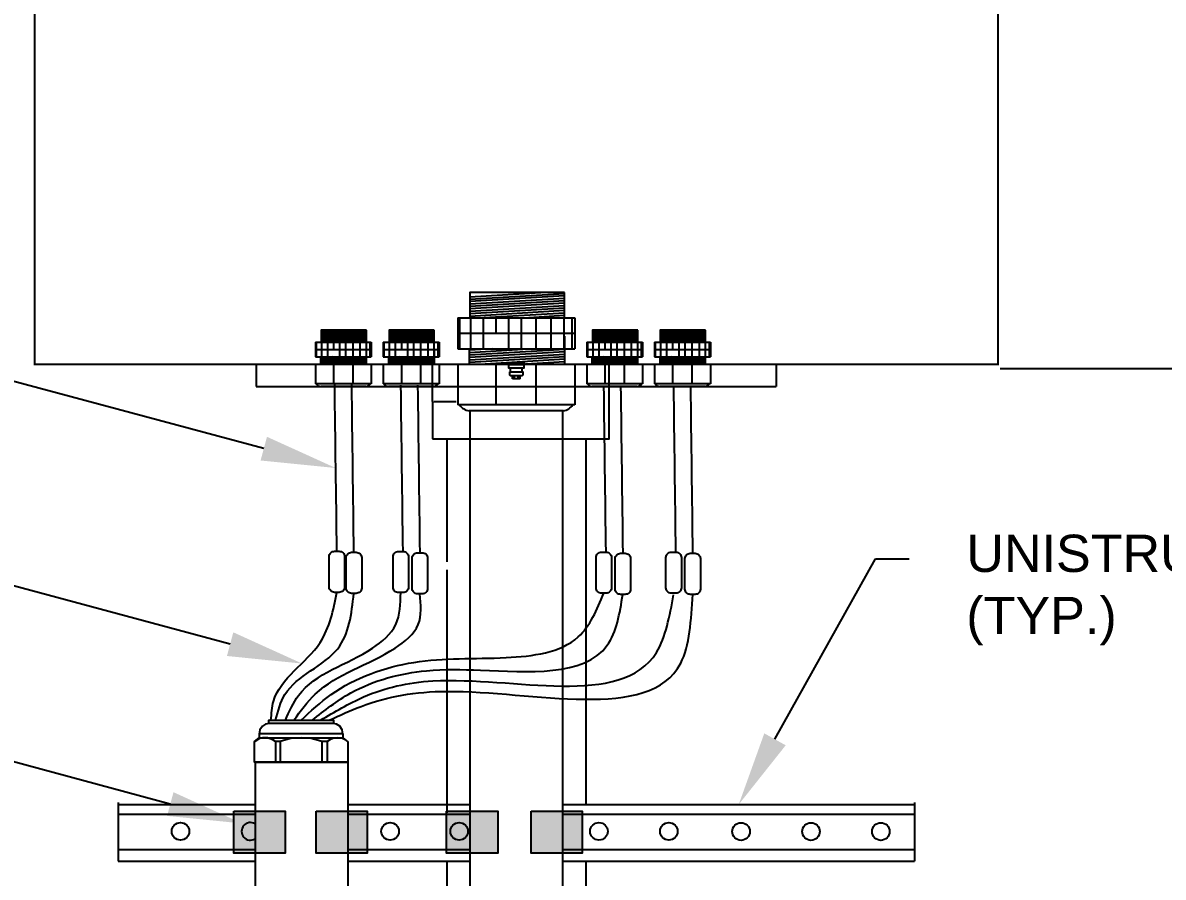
# Model space of a CAD drawing. Header units: feet. Extents: x -496 to 721, y -497 to 166.
# Drawn here: x 32.24 to 62.83, y -126.95 to -104.05 of the extents above; entities that cross this region are included whole.
import ezdxf
from ezdxf import colors
from ezdxf.entities.mleader import LeaderData, LeaderLine
from ezdxf.math import Vec2, Vec3

# ---------------------------------------------------------------- set-up
doc = ezdxf.new("R2010")
doc.units = ezdxf.units.FT
doc.header["$MEASUREMENT"] = 0
doc.linetypes.add('HIDDEN2', pattern=[0.1875, 0.125, -0.0625])
for name, color, linetype in [('Cable Gland', 4, 'Continuous'), ('DC Homerun', 8, 'Continuous'), ('E-COMB-BOX', 42, 'Continuous'), ('E-COND', 3, 'Continuous'), ('E-COND-PVC', 4, 'Continuous'), ('E-DETL', 7, 'Continuous'), ('E-HARN-COMP', 8, 'Continuous'), ('G-ANNO-TEXT', 1, 'Continuous'), ('S-BEAM', 7, 'Continuous'), ('S-STEL-ANGL', 3, 'Continuous')]:
    doc.layers.add(name, color=color, linetype=linetype)
doc.layers.add('PV-DC-CABL-UG', color=6, linetype='DC_CABLE', true_color=0xff00ff)
doc.styles.add('NEI-A', font='arial.ttf')
doc.styles.get("Standard").update_dxf_attribs({"font": 'arial.ttf'})
doc.linetypes.add('DC_CABLE', pattern='A,1,-0.2,["DC",Standard,S=0.1,R=0,X=-0.1,Y=-0.05],-0.2', length=1.4)
doc.dimstyles.new('NEI-A', dxfattribs={"dimtxt": 0.1, "dimasz": 0.125, "dimexe": 0.0625, "dimexo": 0.0625, "dimgap": 0.0625, "dimtad": 0, "dimtih": 1, "dimtoh": 1, "dimdec": 4, "dimzin": 3, "dimdsep": 46, "dimlunit": 4, "dimtxsty": 'NEI-A', "dimcen": 0, "dimadec": 0, "dimazin": 0, "dimtfac": 0.75, "dimtdec": 4, "dimtofl": 0, "dimtmove": 0, "dimatfit": 3, "dimfxl": 1, "dimfrac": 1, "dimtolj": 1, "dimtzin": 0, "dimarcsym": 0})

# ---------------------------------------------------------------- blocks, each defined once
blk = doc.blocks.new('*D31')
at = {"layer": 'Defpoints', "color": 0, "transparency": 16777216}
for p in [(58.398, -113.313), (58.801, -137.313), (70.777, -137.313)]:
    blk.add_point(p, dxfattribs=at)
at = {"layer": 'G-ANNO-TEXT', "color": 0, "lineweight": -2, "transparency": 16777216}
for p, q in [((58.461, -113.313), (70.84, -113.313)), ((70.777, -114.313), (70.777, -121.604)), ((70.777, -136.313), (70.777, -132.058)), ((58.863, -137.313), (70.84, -137.313))]:
    blk.add_line(p, q, dxfattribs=at)
at = {"layer": 'G-ANNO-TEXT', "color": 0, "transparency": 16777216}
for points in [[(70.611, -114.313), (70.944, -114.313), (70.777, -113.313)], [(70.611, -136.313), (70.944, -136.313), (70.777, -137.313)]]:
    blk.add_solid(points, dxfattribs=at)
at = {"layer": 'G-ANNO-TEXT', "color": 0, "transparency": 16777216, "insert": (70.777, -126.831), "char_height": 1, "width": 13.23654, "attachment_point": 5, "rotation": 90, "style": 'NEI-A'}
blk.add_mtext('\\A1;MIN 18" OR 6" ABOVE  FLOOD PLAIN', dxfattribs=at)
blk = doc.blocks.new('Bell End')
at = {"layer": 'E-COND-PVC', "linetype": 'Continuous'}
for points in [[(-0.549, 0.375), (-0.539, 0.427), (-0.508, 0.474), (-0.466, 0.5), (-0.424, 0.51), (0.414, 0.51), (0.466, 0.5), (0.508, 0.474), (0.539, 0.427), (0.549, 0.375)], [(0.424, 0.51), (0.424, 0.552), (-0.424, 0.552), (-0.424, 0.51)], [(-0.612, 0), (0.612, 0), (0.612, 0.271), (0.549, 0.323), (-0.549, 0.323), (-0.612, 0.268), (-0.612, 0)], [(-0.58, 0.295), (-0.544, 0.312), (-0.476, 0.323), (-0.427, 0.318), (-0.377, 0.297), (-0.341, 0.271), (-0.273, 0.271), (-0.2, 0.297), (-0.115, 0.316), (-0.003, 0.323), (0.133, 0.312), (0.2, 0.297), (0.273, 0.271), (0.336, 0.271), (0.372, 0.297), (0.44, 0.323), (0.508, 0.323), (0.544, 0.312), (0.612, 0.268)], [(-0.549, 0.375), (0.549, 0.375), (0.549, 0.323)], [(-0.549, 0.375), (-0.549, 0.323)], [(-0.341, 0.271), (-0.341, 0)], [(-0.273, 0.271), (-0.273, 0)], [(0.273, 0.271), (0.273, 0)], [(0.336, 0.271), (0.336, 0)]]:
    blk.add_lwpolyline(points, dxfattribs=at)

msp = doc.modelspace()

# ---------------------------------------------------------------- hatches: boundary and pattern name
at = {"layer": 'Cable Gland'}
h = msp.add_hatch(color=256, dxfattribs=at)
h.dxf.hatch_style = 1
h.paths.add_polyline_path([(37.906, -125.184), (39.278, -125.184), (39.278, -126.309), (37.906, -126.309)])
h = msp.add_hatch(color=256, dxfattribs=at)
h.dxf.hatch_style = 1
h.paths.add_polyline_path([(40.11, -125.184), (41.482, -125.184), (41.482, -126.309), (40.11, -126.309)])
h = msp.add_hatch(color=256, dxfattribs=at)
h.dxf.hatch_style = 1
h.paths.add_polyline_path([(43.608, -125.184), (44.98, -125.184), (44.98, -126.309), (43.608, -126.309)])
h = msp.add_hatch(color=256, dxfattribs=at)
h.dxf.hatch_style = 1
h.paths.add_polyline_path([(45.875, -125.184), (47.247, -125.184), (47.247, -126.309), (45.875, -126.309)])

# ---------------------------------------------------------------- linework, layer by layer
msp.add_line((43.271, -114.201), (43.867, -114.201))
msp.add_lwpolyline([(38.506, -113.798), (52.452, -113.798)])
for points in [[(37.906, -125.184), (39.278, -125.184), (39.278, -126.309), (37.906, -126.309)], [(40.11, -125.184), (41.482, -125.184), (41.482, -126.309), (40.11, -126.309)], [(43.608, -125.184), (44.98, -125.184), (44.98, -126.309), (43.608, -126.309)], [(45.875, -125.184), (47.247, -125.184), (47.247, -126.309), (45.875, -126.309)]]:
    msp.add_lwpolyline(points, close=True)
for p, q in [((46.282, -111.28), (44.237, -111.403)), ((46.776, -111.316), (44.237, -111.469)), ((46.776, -111.953), (46.776, -111.28)), ((46.776, -111.368), (44.237, -111.521)), ((46.776, -111.434), (44.237, -111.587)), ((46.776, -111.5), (44.237, -111.653)), ((46.776, -111.566), (44.237, -111.719)), ((46.776, -111.632), (44.237, -111.785)), ((46.776, -111.698), (44.237, -111.851)), ((46.776, -111.764), (44.237, -111.917)), ((46.776, -111.83), (44.616, -111.96)), ((46.776, -111.896), (45.818, -111.953)), ((43.912, -111.953), (47.046, -111.953)), ((43.912, -111.953), (43.912, -112.789)), ((43.953, -111.953), (43.953, -112.789)), ((44.251, -111.953), (44.251, -112.789)), ((44.59, -111.953), (44.59, -112.789)), ((44.929, -111.953), (44.929, -112.371)), ((45.268, -111.953), (45.268, -112.789)), ((45.607, -111.953), (45.607, -112.789)), ((46.007, -111.953), (46.007, -112.789)), ((46.407, -111.953), (46.407, -112.789)), ((46.757, -111.953), (46.757, -112.789)), ((46.972, -111.953), (46.972, -112.789)), ((47.046, -111.953), (47.046, -112.789)), ((41.225, -112.283), (40.246, -112.342)), ((41.461, -112.3), (40.246, -112.373)), ((41.461, -112.325), (40.246, -112.398)), ((41.461, -112.357), (40.246, -112.43)), ((41.461, -112.388), (40.246, -112.461)), ((41.461, -112.42), (40.246, -112.493)), ((41.461, -112.451), (40.246, -112.524)), ((41.461, -112.483), (40.246, -112.556)), ((41.461, -112.514), (40.246, -112.588)), ((41.461, -112.546), (40.427, -112.608)), ((41.461, -112.605), (41.461, -112.283)), ((43.044, -112.283), (42.065, -112.342)), ((43.28, -112.3), (42.065, -112.373)), ((43.28, -112.325), (42.065, -112.398)), ((43.28, -112.357), (42.065, -112.43)), ((43.28, -112.388), (42.065, -112.461)), ((43.28, -112.42), (42.065, -112.493)), ((43.28, -112.451), (42.065, -112.524)), ((43.28, -112.483), (42.065, -112.556)), ((43.28, -112.514), (42.065, -112.588)), ((43.28, -112.546), (42.246, -112.608)), ((43.28, -112.605), (43.28, -112.283)), ((43.912, -112.371), (47.046, -112.371)), ((46.778, -113.203), (46.778, -112.451)), ((48.501, -112.283), (47.523, -112.342)), ((48.738, -112.3), (47.523, -112.373)), ((48.738, -112.325), (47.523, -112.398)), ((48.738, -112.357), (47.523, -112.43)), ((48.738, -112.388), (47.523, -112.461)), ((48.738, -112.42), (47.523, -112.493)), ((48.738, -112.451), (47.523, -112.524)), ((48.738, -112.483), (47.523, -112.556)), ((48.738, -112.514), (47.523, -112.588)), ((48.738, -112.546), (47.704, -112.608)), ((48.738, -112.605), (48.738, -112.283)), ((50.321, -112.283), (49.342, -112.342)), ((50.557, -112.3), (49.342, -112.373)), ((50.557, -112.325), (49.342, -112.398)), ((50.557, -112.357), (49.342, -112.43)), ((50.557, -112.388), (49.342, -112.461)), ((50.557, -112.42), (49.342, -112.493)), ((50.557, -112.451), (49.342, -112.524)), ((50.557, -112.483), (49.342, -112.556)), ((50.557, -112.514), (49.342, -112.588)), ((50.557, -112.546), (49.523, -112.608)), ((50.557, -112.605), (50.557, -112.283)), ((40.09, -112.605), (41.59, -112.605)), ((40.09, -112.605), (40.09, -113.005)), ((40.09, -112.805), (41.59, -112.805)), ((40.11, -112.605), (40.11, -113.005)), ((40.253, -112.605), (40.253, -113.005)), ((40.415, -112.605), (40.415, -113.005)), ((40.577, -112.605), (40.577, -112.805)), ((40.739, -112.605), (40.739, -113.005)), ((40.902, -112.605), (40.902, -113.005)), ((41.461, -112.578), (41.002, -112.605)), ((41.093, -112.605), (41.093, -113.005)), ((41.284, -112.605), (41.284, -113.005)), ((41.452, -112.605), (41.452, -113.005)), ((41.462, -113.203), (41.462, -112.843)), ((41.555, -112.605), (41.555, -113.005)), ((41.59, -112.605), (41.59, -113.005)), ((41.91, -112.605), (43.41, -112.605)), ((41.91, -112.605), (41.91, -113.005)), ((41.91, -112.805), (43.41, -112.805)), ((41.929, -112.605), (41.929, -113.005)), ((42.072, -112.605), (42.072, -113.005)), ((42.234, -112.605), (42.234, -113.005)), ((42.396, -112.605), (42.396, -112.805)), ((42.558, -112.605), (42.558, -113.005)), ((42.721, -112.605), (42.721, -113.005)), ((43.28, -112.578), (42.822, -112.605)), ((42.912, -112.605), (42.912, -113.005)), ((43.103, -112.605), (43.103, -113.005)), ((43.271, -112.605), (43.271, -113.005)), ((43.281, -113.203), (43.281, -112.843)), ((43.374, -112.605), (43.374, -113.005)), ((43.41, -112.605), (43.41, -113.005)), ((43.912, -112.789), (47.046, -112.789)), ((44.845, -112.787), (44.222, -112.825)), ((44.222, -113.203), (44.222, -112.789)), ((46.778, -112.803), (44.222, -112.956)), ((45.655, -112.804), (44.222, -112.891)), ((47.367, -112.605), (48.867, -112.605)), ((47.367, -112.605), (47.367, -113.005)), ((47.367, -112.805), (48.867, -112.805)), ((47.387, -112.605), (47.387, -113.005)), ((47.529, -112.605), (47.529, -113.005)), ((47.691, -112.605), (47.691, -113.005)), ((47.854, -112.605), (47.854, -112.805)), ((48.016, -112.605), (48.016, -113.005)), ((48.178, -112.605), (48.178, -113.005)), ((48.738, -112.578), (48.279, -112.605)), ((48.37, -112.605), (48.37, -113.005)), ((48.561, -112.605), (48.561, -113.005)), ((48.729, -112.605), (48.729, -113.005)), ((48.739, -113.203), (48.739, -112.843)), ((48.832, -112.605), (48.832, -113.005)), ((48.867, -112.605), (48.867, -113.005)), ((49.186, -112.605), (50.686, -112.605)), ((49.186, -112.605), (49.186, -113.005)), ((49.186, -112.805), (50.686, -112.805)), ((49.206, -112.605), (49.206, -113.005)), ((49.348, -112.605), (49.348, -113.005)), ((49.511, -112.605), (49.511, -113.005)), ((49.673, -112.605), (49.673, -112.805)), ((49.835, -112.605), (49.835, -113.005)), ((49.997, -112.605), (49.997, -113.005)), ((50.557, -112.578), (50.098, -112.605)), ((50.189, -112.605), (50.189, -113.005)), ((50.38, -112.605), (50.38, -113.005)), ((50.548, -112.605), (50.548, -113.005)), ((50.558, -113.203), (50.558, -112.843)), ((50.651, -112.605), (50.651, -113.005)), ((50.686, -112.605), (50.686, -113.005)), ((40.09, -113.005), (41.59, -113.005)), ((40.537, -113.004), (40.239, -113.022)), ((40.239, -113.203), (40.239, -113.005)), ((41.462, -113.012), (40.239, -113.085)), ((40.925, -113.012), (40.239, -113.054)), ((41.462, -113.043), (40.239, -113.117)), ((41.462, -113.075), (40.239, -113.148)), ((41.462, -113.106), (40.239, -113.18)), ((41.462, -113.138), (40.372, -113.203)), ((41.462, -113.169), (40.896, -113.203)), ((41.91, -113.005), (43.41, -113.005)), ((42.356, -113.004), (42.058, -113.022)), ((42.058, -113.203), (42.058, -113.005)), ((43.281, -113.012), (42.058, -113.085)), ((42.744, -113.012), (42.058, -113.054)), ((43.281, -113.043), (42.058, -113.117)), ((43.281, -113.075), (42.058, -113.148)), ((43.281, -113.106), (42.058, -113.18)), ((43.281, -113.138), (42.191, -113.203)), ((43.281, -113.169), (42.715, -113.203)), ((46.778, -112.869), (44.222, -113.022)), ((46.778, -112.935), (44.222, -113.088)), ((46.778, -113), (44.222, -113.154)), ((46.778, -113.066), (44.5, -113.203)), ((46.778, -113.132), (45.596, -113.203)), ((47.367, -113.005), (48.867, -113.005)), ((47.814, -113.004), (47.516, -113.022)), ((47.516, -113.203), (47.516, -113.005)), ((48.739, -113.012), (47.516, -113.085)), ((48.201, -113.012), (47.516, -113.054)), ((48.739, -113.043), (47.516, -113.117)), ((48.739, -113.075), (47.516, -113.148)), ((48.739, -113.106), (47.516, -113.18)), ((48.739, -113.138), (47.648, -113.203)), ((48.739, -113.169), (48.173, -113.203)), ((49.186, -113.005), (50.686, -113.005)), ((49.633, -113.004), (49.335, -113.022)), ((49.335, -113.203), (49.335, -113.005)), ((50.558, -113.012), (49.335, -113.085)), ((50.02, -113.012), (49.335, -113.054)), ((50.558, -113.043), (49.335, -113.117)), ((50.558, -113.075), (49.335, -113.148)), ((50.558, -113.106), (49.335, -113.18)), ((50.558, -113.138), (49.468, -113.203)), ((50.558, -113.169), (49.992, -113.203)), ((40.09, -113.203), (40.09, -113.723)), ((41.59, -113.203), (40.09, -113.203)), ((40.577, -113.203), (40.577, -113.723)), ((41.093, -113.203), (41.093, -113.723)), ((41.59, -113.203), (41.59, -113.723)), ((41.91, -113.203), (41.91, -113.723)), ((43.41, -113.203), (41.91, -113.203)), ((42.396, -113.203), (42.396, -113.723)), ((42.912, -113.203), (42.912, -113.723)), ((43.41, -113.203), (43.41, -113.723)), ((43.912, -113.203), (43.912, -114.289)), ((47.046, -113.203), (43.912, -113.203)), ((44.929, -113.203), (44.929, -114.289)), ((46.007, -113.203), (46.007, -114.289)), ((47.046, -113.203), (47.046, -114.289)), ((47.367, -113.203), (47.367, -113.723)), ((48.867, -113.203), (47.367, -113.203)), ((47.854, -113.203), (47.854, -113.723)), ((48.37, -113.203), (48.37, -113.723)), ((48.867, -113.203), (48.867, -113.723)), ((49.186, -113.203), (49.186, -113.723)), ((50.686, -113.203), (49.186, -113.203)), ((49.673, -113.203), (49.673, -113.723)), ((50.189, -113.203), (50.189, -113.723)), ((50.686, -113.203), (50.686, -113.723)), ((41.59, -113.723), (40.09, -113.723)), ((43.41, -113.723), (41.91, -113.723)), ((48.867, -113.723), (47.367, -113.723)), ((50.686, -113.723), (49.186, -113.723)), ((41.446, -113.798), (40.235, -113.798)), ((43.265, -113.798), (42.054, -113.798)), ((48.723, -113.798), (47.511, -113.798)), ((50.542, -113.798), (49.331, -113.798)), ((47.046, -114.289), (43.912, -114.289)), ((46.745, -114.446), (44.214, -114.446))]:
    msp.add_line(p, q, dxfattribs=at)
for points in [[(46.776, -111.28), (44.237, -111.28), (44.237, -111.953)], [(41.461, -112.283), (40.246, -112.283), (40.246, -112.605)], [(43.28, -112.283), (42.065, -112.283), (42.065, -112.605)], [(48.738, -112.283), (47.523, -112.283), (47.523, -112.605)], [(50.557, -112.283), (49.342, -112.283), (49.342, -112.605)]]:
    msp.add_lwpolyline(points, dxfattribs=at)
for centre, radius, start, end in [((40.248, -113.642), 0.157, 211.1124, 265.2765), ((41.426, -113.636), 0.164, 277.1817, 327.7782), ((42.067, -113.642), 0.157, 211.1124, 265.2765), ((43.245, -113.636), 0.164, 277.1817, 327.7782), ((47.524, -113.642), 0.157, 211.1124, 265.2765), ((48.702, -113.636), 0.164, 277.1817, 327.7782), ((49.343, -113.642), 0.157, 211.1124, 265.2765), ((50.521, -113.636), 0.164, 277.1817, 327.7782), ((44.241, -114.12), 0.328, 211.1124, 265.2765), ((46.702, -114.106), 0.343, 277.1817, 327.7782)]:
    msp.add_arc(centre, radius, start, end, dxfattribs=at)
at = {"layer": 'DC Homerun'}
msp.add_open_spline([(49.468, -113.723), (49.468, -113.722), (49.468, -113.721), (49.468, -113.721)], degree=3, dxfattribs=at)
at = {"layer": 'E-COMB-BOX', "color": 0, "const_width": 0.05}
msp.add_lwpolyline([(32.56, -113.203), (58.398, -113.203), (58.398, -83.203), (32.56, -83.203)], close=True, dxfattribs=at)
at = {"layer": 'E-COND', "color": 7, "linetype": 'HIDDEN2'}
for p, q in [((45.32, -113.403), (45.32, -113.31)), ((45.638, -113.403), (45.638, -113.31))]:
    msp.add_line(p, q, dxfattribs=at)
at = {"layer": 'E-COND'}
msp.add_lwpolyline([(46.729, -118.139), (46.729, -114.446), (44.229, -114.446), (44.229, -118.424)], dxfattribs=at)
for points in [[(62.341, -163.123), (54.649, -163.123, -0.414214), (46.729, -155.203), (46.729, -118.139)], [(44.229, -118.424), (44.229, -155.203, 0.414214), (54.649, -165.623), (62.341, -165.623)]]:
    msp.add_lwpolyline(points, format="xyb", dxfattribs=at)
msp.add_lwpolyline([(38.453, -163.157), (40.953, -163.157), (40.973, -123.877), (38.473, -123.877)], close=True, dxfattribs=at)
at = {"layer": 'E-DETL', "color": 3}
for p, q in [((45.373, -113.589), (45.373, -113.509)), ((45.585, -113.589), (45.373, -113.589)), ((45.429, -113.589), (45.429, -113.509)), ((45.53, -113.589), (45.53, -113.509)), ((45.585, -113.589), (45.585, -113.509))]:
    msp.add_line(p, q, dxfattribs=at)
msp.add_lwpolyline([(45.253, -113.203), (45.705, -113.203), (45.705, -113.177), (45.253, -113.177)], close=True, dxfattribs=at)
msp.add_lwpolyline([(45.678, -113.203), (45.678, -113.31), (45.28, -113.31), (45.28, -113.203)], dxfattribs=at)
msp.add_lwpolyline([(45.307, -113.403), (45.652, -113.403), (45.652, -113.482, -0.414214), (45.625, -113.509), (45.333, -113.509, -0.414214), (45.307, -113.482)], format="xyb", close=True, dxfattribs=at)
at = {"layer": 'E-DETL', "linetype": 'Continuous'}
msp.add_lwpolyline([(52.452, -113.203), (52.452, -113.798)], dxfattribs=at)
at = {"layer": 'E-HARN-COMP'}
for points in [[(40.459, -119.172), (40.459, -118.358, -0.414214), (40.604, -118.214), (40.73, -118.214, -0.414214), (40.875, -118.358), (40.875, -119.172, -0.414214), (40.73, -119.317), (40.604, -119.317, -0.414214)], [(40.916, -119.2), (40.916, -118.386, -0.414214), (41.061, -118.242), (41.187, -118.242, -0.414214), (41.332, -118.386), (41.332, -119.2, -0.414214), (41.187, -119.344), (41.061, -119.344, -0.414214)], [(42.174, -119.179), (42.174, -118.366, -0.414214), (42.318, -118.221), (42.444, -118.221, -0.414214), (42.589, -118.366), (42.589, -119.179, -0.414214), (42.444, -119.324), (42.318, -119.324, -0.414214)], [(42.685, -119.211), (42.685, -118.398, -0.414214), (42.829, -118.253), (42.955, -118.253, -0.414214), (43.1, -118.398), (43.1, -119.211, -0.414214), (42.955, -119.356), (42.829, -119.356, -0.414214)], [(47.619, -119.195), (47.619, -118.382, -0.414214), (47.764, -118.237), (47.889, -118.237, -0.414214), (48.034, -118.382), (48.034, -119.195, -0.414214), (47.889, -119.34), (47.764, -119.34, -0.414214)], [(48.13, -119.227), (48.13, -118.413, -0.414214), (48.275, -118.269), (48.4, -118.269, -0.414214), (48.545, -118.413), (48.545, -119.227, -0.414214), (48.4, -119.372), (48.275, -119.372, -0.414214)], [(49.492, -119.195), (49.492, -118.382, -0.414214), (49.636, -118.237), (49.762, -118.237, -0.414214), (49.907, -118.382), (49.907, -119.195, -0.414214), (49.762, -119.34), (49.636, -119.34, -0.414214)], [(50.003, -119.227), (50.003, -118.413, -0.414214), (50.147, -118.269), (50.273, -118.269, -0.414214), (50.418, -118.413), (50.418, -119.227, -0.414214), (50.273, -119.372), (50.147, -119.372, -0.414214)]]:
    msp.add_lwpolyline(points, format="xyb", close=True, dxfattribs=at)
at = {"layer": 'PV-DC-CABL-UG', "color": 0}
for points in [[(41.124, -118.242), (41.066, -113.752)], [(42.442, -118.226), (42.384, -113.764)], [(42.899, -118.254), (42.841, -113.764)], [(47.887, -118.242), (47.829, -113.78)], [(48.344, -118.27), (48.286, -113.78)], [(49.76, -118.242), (49.702, -113.78)], [(50.217, -118.27), (50.159, -113.78)], [(38.9, -122.745), (38.968, -122.238), (40.217, -120.661), (40.667, -119.317)], [(39.024, -122.745), (39.275, -122.053), (40.689, -120.827), (41.124, -119.344)], [(39.285, -122.745), (39.64, -122.082), (41.625, -120.81), (42.245, -120.178), (42.381, -119.324)], [(39.513, -122.745), (40.088, -122.043), (42.228, -120.81), (42.848, -120.178), (42.892, -119.356)], [(39.706, -122.745), (40.514, -122.056), (42.731, -121.194), (45.207, -121.064), (47.14, -120.512), (47.826, -119.34)], [(40.009, -122.745), (41.037, -122.014), (43.071, -121.416), (44.523, -121.403), (47.92, -120.736), (48.337, -119.372)], [(40.231, -122.745), (41.383, -122.12), (43.24, -121.691), (49.24, -120.925), (49.699, -119.382)], [(40.461, -122.745), (41.32, -122.373), (43.617, -121.97), (49.888, -121.219), (50.21, -119.372)]]:
    msp.add_spline(points, degree=3, dxfattribs=at)
at = {"layer": 'S-BEAM'}
for p, q in [((43.617, -115.203), (43.617, -118.494)), ((47.341, -115.203), (47.341, -117.886)), ((47.341, -117.886), (47.341, -125.004)), ((43.617, -118.715), (43.617, -125.226)), ((43.617, -126.526), (43.617, -130.195)), ((47.341, -126.526), (47.341, -130.195))]:
    msp.add_line(p, q, dxfattribs=at)
at = {"layer": 'S-STEL-ANGL'}
for p, q in [((34.798, -125.004), (38.473, -125.004)), ((40.973, -125.004), (44.229, -125.004)), ((46.729, -125.004), (56.16, -125.004)), ((34.798, -125.266), (38.473, -125.266)), ((40.973, -125.266), (44.229, -125.266)), ((46.729, -125.266), (56.16, -125.266)), ((34.798, -126.211), (38.473, -126.211)), ((40.973, -126.211), (44.229, -126.211)), ((46.729, -126.211), (56.16, -126.211)), ((34.798, -126.526), (38.473, -126.526)), ((40.973, -126.526), (44.229, -126.526)), ((46.729, -126.526), (56.16, -126.526))]:
    msp.add_line(p, q, dxfattribs=at)
for points in [[(43.23, -115.203), (47.966, -115.203), (47.966, -113.203), (43.225, -113.203)], [(43.225, -113.203), (43.23, -115.203)], [(34.798, -124.951), (34.798, -126.526)], [(56.16, -124.951), (56.16, -126.526)]]:
    msp.add_lwpolyline(points, dxfattribs=at)
for centre in [(36.472, -125.724), (42.095, -125.724), (43.947, -125.724), (47.696, -125.724), (49.57, -125.724), (51.508, -125.729), (53.383, -125.729), (55.257, -125.729)]:
    msp.add_circle(centre, 0.236, dxfattribs=at)
msp.add_arc((38.346, -125.724), 0.236, 57.5835, 302.4165, dxfattribs=at)

# ---------------------------------------------------------------- block references
at = {"xscale": -2.043508271684428, "yscale": 2.043508271684428, "zscale": 2.043508271684428}
msp.add_blockref('Bell End', (39.706, -123.873), dxfattribs=at)

# ---------------------------------------------------------------- dimensions: what is measured, and where the dimension line sits
at = {"layer": 'G-ANNO-TEXT'}
dim = msp.add_linear_dim(base=(70.777, -137.313), p1=(58.398, -113.313), p2=(58.801, -137.313), angle=90, text='MIN 18" OR 6" ABOVE  FLOOD PLAIN', dimstyle='NEI-A', override={"dimtxt": 1, "dimasz": 1, "dimdec": 0}, dxfattribs=at)
dim.commit()
dim.dimension.update_dxf_attribs({"geometry": '*D31', "text_midpoint": (70.777, -126.831), "dimtype": 160, "text_rotation": 90})

# ---------------------------------------------------------------- next in the draw order: leaders
ml = msp.add_multileader_mtext('Standard', dxfattribs=at)
ml.set_content('#X AWG - PREFABRICATED WHIPS', color=256, style='NEI-A')
ml.set_leader_properties()
ml.build(insert=Vec2(0, 0))
ml.multileader.update_dxf_attribs({"dogleg_length": 3.071, "arrow_head_size": 2})
ctx = ml.context
ctx.base_point, ctx.char_height, ctx.arrow_head_size, ctx.landing_gap_size, ctx.plane_origin = Vec3(9.665, -113.643), 1, 2, 1.536, Vec3(802.566, -655.682)
ctx.text_align_type = 1
notes = []
notes.append((ctx, [(1, (1, 1, 0), (31.944, -113.643), (-1, 0), 0.9, [(1, [(40.638, -115.983)], 0, [])])]))
ctx.mtext.insert, ctx.mtext.width, ctx.mtext.alignment, ctx.mtext.flow_direction = Vec3(20.355, -113.134), 21.48593, 2, 5
ctx.mtext.has_bg_fill, ctx.mtext.bg_color, ctx.mtext.bg_scale_factor, ctx.mtext.bg_transparency, ctx.mtext.use_window_bg_color = 1, -1073741824, 1.5, 0, 1
ml = msp.add_multileader_mtext('Standard', dxfattribs=at)
ml.set_content('\\pxql,t3.00005;UNISTRUT (TYP.)', color=256, style='NEI-A')
ml.set_leader_properties()
ml.build(insert=Vec2(0, 0))
ml.multileader.update_dxf_attribs({"dogleg_length": 3.071, "arrow_head_size": 2})
ctx = ml.context
ctx.base_point, ctx.char_height, ctx.arrow_head_size, ctx.landing_gap_size, ctx.plane_origin = Vec3(56.013, -118.417), 1, 2, 1.536, Vec3(866.236, -676.987)
notes.append((ctx, [(0, (1, 1, 0), (55.113, -118.417), (1, 0), 0.9, [(1, [(51.445, -125.004)], 0, [])])]))
ctx.mtext.insert, ctx.mtext.width, ctx.mtext.flow_direction = Vec3(57.549, -117.77), 9.10799, 5
ctx.mtext.has_bg_fill, ctx.mtext.bg_color, ctx.mtext.bg_scale_factor, ctx.mtext.bg_transparency, ctx.mtext.use_window_bg_color = 1, -1073741824, 1.5, 0, 1
ml = msp.add_multileader_mtext('Standard', dxfattribs=at)
ml.set_content('#X AWG - JUMPER CABLES', color=256, style='NEI-A')
ml.set_leader_properties()
ml.build(insert=Vec2(0, 0))
ml.multileader.update_dxf_attribs({"dogleg_length": 3.071, "arrow_head_size": 2})
ctx = ml.context
ctx.base_point, ctx.char_height, ctx.arrow_head_size, ctx.landing_gap_size, ctx.plane_origin = Vec3(8.838, -118.885), 1, 2, 1.536, Vec3(801.664, -660.924)
ctx.text_align_type = 1
notes.append((ctx, [(1, (1, 1, 0), (31.041, -118.885), (-1, 0), 0.9, [(1, [(39.735, -121.225)], 0, [])])]))
ctx.mtext.insert, ctx.mtext.width, ctx.mtext.alignment, ctx.mtext.flow_direction = Vec3(19.49, -118.376), 21.48593, 2, 5
ctx.mtext.has_bg_fill, ctx.mtext.bg_color, ctx.mtext.bg_scale_factor, ctx.mtext.bg_transparency, ctx.mtext.use_window_bg_color = 1, -1073741824, 1.5, 0, 1
ml = msp.add_multileader_mtext('Standard', dxfattribs=at)
ml.set_content('CONDUIT CLAMPS (TYP.)', color=256, style='NEI-A')
ml.set_leader_properties()
ml.build(insert=Vec2(0, 0))
ml.multileader.update_dxf_attribs({"dogleg_length": 3.071, "arrow_head_size": 2})
ctx = ml.context
ctx.base_point, ctx.char_height, ctx.arrow_head_size, ctx.landing_gap_size, ctx.plane_origin = Vec3(8.664, -123.171), 1, 2, 1.536, Vec3(800.058, -665.211)
ctx.text_align_type = 1
notes.append((ctx, [(1, (1, 1, 0), (29.436, -123.171), (-1, 0), 0.9, [(1, [(38.13, -125.512)], 0, [])])]))
ctx.mtext.insert, ctx.mtext.width, ctx.mtext.alignment, ctx.mtext.flow_direction = Vec3(18.6, -122.524), 21.48593, 2, 5
ctx.mtext.has_bg_fill, ctx.mtext.bg_color, ctx.mtext.bg_scale_factor, ctx.mtext.bg_transparency, ctx.mtext.use_window_bg_color = 1, -1073741824, 1.5, 0, 1
for ctx, leaders in notes:
    for number, flags, end, landing, length, lines in leaders:
        leader = LeaderData()
        leader.index, (leader.has_last_leader_line, leader.has_dogleg_vector, leader.attachment_direction) = number, flags
        leader.last_leader_point, leader.dogleg_vector, leader.dogleg_length = Vec3(end), Vec3(landing), length
        for number, points, colour, breaks in lines:
            line = LeaderLine()
            line.index, line.vertices, line.color, line.breaks = number, Vec3.list(points), colors.encode_raw_color(colour), breaks
            leader.lines.append(line)
        ctx.leaders.append(leader)

# ---------------------------------------------------------------- next in the draw order: linework, layer by layer
at = {"layer": 'E-DETL', "linetype": 'Continuous'}
msp.add_lwpolyline([(38.506, -113.203), (38.506, -113.798)], dxfattribs=at)
at = {"layer": 'PV-DC-CABL-UG', "color": 0}
msp.add_spline([(40.667, -118.214), (40.609, -113.752)], degree=3, dxfattribs=at)

doc.saveas('drawing.dxf')
